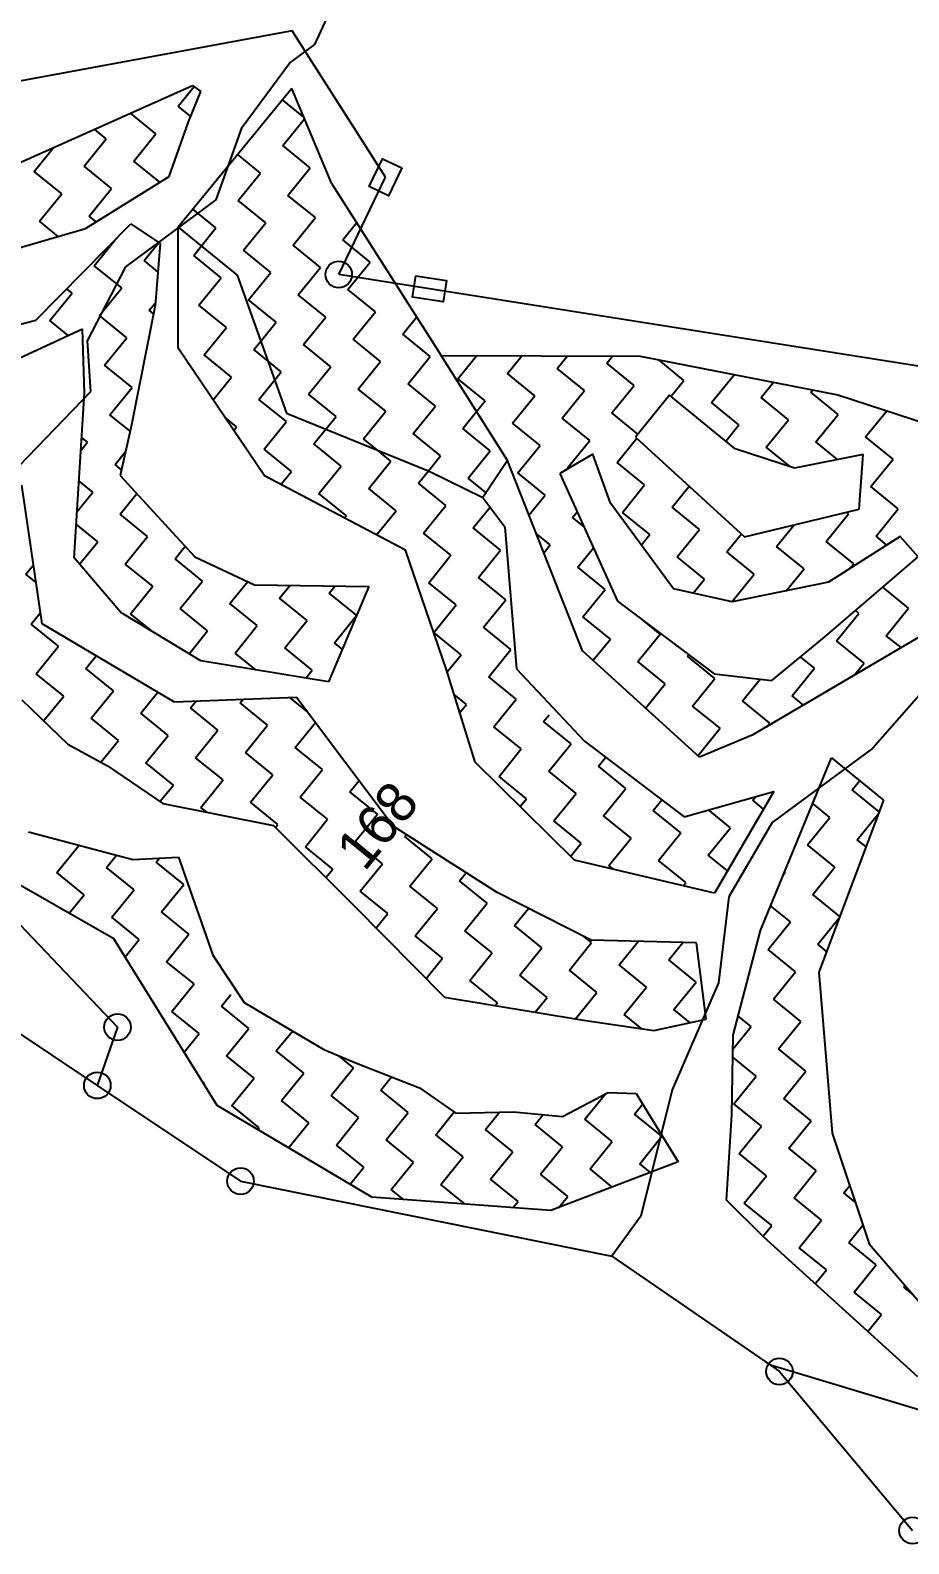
# Model space of a CAD drawing. Header units: metres. Extents: x 303647 to 308666, y 1943822 to 1947889.
# Drawn here: x 304684 to 304881.8, y 1945939.4 to 1946280.2 of the extents above; entities that cross this region are included whole.
import ezdxf

# ---------------------------------------------------------------- set-up
doc = ezdxf.new("R2010")
doc.units = ezdxf.units.M
for name, color, linetype in [('LINE_WATER', 4, 'Continuous'), ('POLY_HATCH', 12, 'Continuous'), ('POLY_PARCEL', 6, 'Continuous'), ('POLY_WATER', 4, 'Continuous'), ('TEXT_PARCEL', 7, 'Continuous')]:
    doc.layers.add(name, color=color, linetype=linetype)
doc.styles.add('TEXT_MAP', font='')
doc.styles.get('TEXT_MAP').set_extended_font_data('Kruti Dev 050')

msp = doc.modelspace()

# ---------------------------------------------------------------- linework, layer by layer
for points in [[(304767.64, 1946249.21), (304764.61, 1946242.92), (304760.27, 1946245.01), (304763.29, 1946251.3)], [(304770.81, 1946224.92), (304777.71, 1946223.83), (304776.95, 1946219.06), (304770.06, 1946220.15)]]:
    msp.add_lwpolyline(points, close=True)
for centre in [(304753.43, 1946225.23), (304703.61, 1946055.7), (304699.06, 1946042.61), (304731.32, 1946021.03), (304852.72, 1945978.17), (304882.69, 1945942.37)]:
    msp.add_circle(centre, 2.99)
at = {"layer": 'LINE_WATER'}
for p, q in [((304748.04, 1946276.98), (304757.7, 1946298.08)), ((304742.37, 1946272.8), (304748.04, 1946276.98)), ((304731.66, 1946258.4), (304742.37, 1946272.8)), ((304725.82, 1946242), (304731.66, 1946258.4)), ((304705.49, 1946226.96), (304725.82, 1946242)), ((304696.81, 1946210.27), (304705.49, 1946226.96)), ((304697.63, 1946198.87), (304696.81, 1946210.27)), ((304679.47, 1946180.11), (304697.63, 1946198.87)), ((304890.82, 1946138.03), (304873.71, 1946118.54)), ((304873.71, 1946118.54), (304851.05, 1946101.83)), ((304851.05, 1946101.83), (304841.31, 1946085.03)), ((304841.31, 1946085.03), (304839, 1946065.66)), ((304839, 1946065.66), (304828.57, 1946041.62)), ((304828.57, 1946041.62), (304821.47, 1946013.14)), ((304821.47, 1946013.14), (304814.99, 1946004.17))]:
    msp.add_line(p, q, dxfattribs=at)
at = {"layer": 'POLY_HATCH'}
for p, q in [((304667.21, 1946244.03), (304720.51, 1946267.78)), ((304720.51, 1946267.78), (304722.39, 1946266.45)), ((304742.88, 1946267.11), (304717.29, 1946235.88)), ((304719.61, 1946259.57), (304722.39, 1946266.45)), ((304751.89, 1946245.61), (304742.88, 1946267.11)), ((304715.23, 1946247.31), (304719.61, 1946259.57)), ((304696.42, 1946235.59), (304715.23, 1946247.31)), ((304751.89, 1946245.61), (304776.48, 1946206.96)), ((304666.02, 1946226.77), (304696.42, 1946235.59)), ((304685.21, 1946214.91), (304706.58, 1946236.65)), ((304706.58, 1946236.65), (304713.2, 1946232.21)), ((304717.24, 1946208.66), (304717.29, 1946235.88)), ((304717.29, 1946235.88), (304730.58, 1946225.1)), ((304713.2, 1946232.21), (304712.08, 1946218.23)), ((304730.58, 1946225.1), (304741.67, 1946194.02)), ((304712.08, 1946218.23), (304706.68, 1946190.97)), ((304665.21, 1946209.74), (304685.21, 1946214.91)), ((304695.69, 1946212.92), (304665.81, 1946199.02)), ((304696.14, 1946198.59), (304695.69, 1946212.92)), ((304736.69, 1946179.89), (304717.24, 1946208.66)), ((304791.44, 1946183.32), (304776.48, 1946206.96)), ((304776.48, 1946206.96), (304821.34, 1946206.8)), ((304821.34, 1946206.8), (304865.87, 1946198.12)), ((304693.83, 1946161.39), (304696.14, 1946198.59)), ((304827.91, 1946198.01), (304820.29, 1946188.62)), ((304842.77, 1946185.95), (304827.91, 1946198.01)), ((304865.87, 1946198.12), (304913.54, 1946182.49)), ((304741.67, 1946194.02), (304773.82, 1946180.9)), ((304706.68, 1946190.97), (304704.23, 1946179.93)), ((304820.29, 1946188.62), (304844.82, 1946166.11)), ((304856.11, 1946181.61), (304842.77, 1946185.95)), ((304791.44, 1946183.32), (304785.89, 1946175)), ((304808.32, 1946140.43), (304791.44, 1946183.32)), ((304810.66, 1946184.75), (304803.24, 1946180.39)), ((304814.67, 1946173.71), (304810.66, 1946184.75)), ((304871.55, 1946184.66), (304856.11, 1946181.61)), ((304870.67, 1946172.39), (304871.55, 1946184.66)), ((304704.23, 1946179.93), (304721.01, 1946161.65)), ((304768.49, 1946163.16), (304736.69, 1946179.89)), ((304773.82, 1946180.9), (304785.89, 1946175)), ((304803.24, 1946180.39), (304816.23, 1946151.67)), ((304686.64, 1946146.56), (304682.08, 1946177.76)), ((304785.89, 1946175), (304790.87, 1946168.36)), ((304828.84, 1946154.42), (304814.67, 1946173.71)), ((304844.82, 1946166.11), (304870.67, 1946172.39)), ((304790.87, 1946168.36), (304793.46, 1946136.4)), ((304879.9, 1946166.19), (304863.78, 1946155.91)), ((304883.96, 1946161.6), (304879.9, 1946166.19)), ((304777.73, 1946136.19), (304768.49, 1946163.16)), ((304704.33, 1946149.13), (304693.83, 1946161.39)), ((304721.01, 1946161.65), (304734.49, 1946155.36)), ((304862.9, 1946143.65), (304883.96, 1946161.6)), ((304734.49, 1946155.36), (304760.2, 1946154.96)), ((304760.2, 1946154.96), (304751.13, 1946133.48)), ((304863.78, 1946155.91), (304842.03, 1946151.5)), ((304816.23, 1946151.67), (304837.98, 1946135.32)), ((304842.03, 1946151.5), (304828.84, 1946154.42)), ((304722.41, 1946138.18), (304704.33, 1946149.13)), ((304716.41, 1946128.88), (304686.64, 1946146.56)), ((304887.31, 1946145.45), (304846.6, 1946121.44)), ((304851.02, 1946133.81), (304862.9, 1946143.65)), ((304751.13, 1946133.48), (304722.41, 1946138.18)), ((304834.67, 1946116.54), (304808.32, 1946140.43)), ((304784.18, 1946115.38), (304777.73, 1946136.19)), ((304793.46, 1946136.4), (304808.76, 1946120.09)), ((304837.98, 1946135.32), (304851.02, 1946133.81)), ((304682.04, 1946129.44), (304692.41, 1946119.41)), ((304743.95, 1946129.97), (304716.41, 1946128.88)), ((304765.68, 1946101), (304743.95, 1946129.97)), ((304846.6, 1946121.44), (304834.67, 1946116.54)), ((304692.41, 1946119.41), (304701.36, 1946114.56)), ((304808.76, 1946120.09), (304831.28, 1946103.1)), ((304701.36, 1946114.56), (304713.79, 1946106.08)), ((304806.51, 1946093.35), (304784.18, 1946115.38)), ((304848.43, 1946077.45), (304864.45, 1946116.37)), ((304864.45, 1946116.37), (304876.18, 1946106.85)), ((304831.28, 1946103.1), (304851.46, 1946108.79)), ((304851.46, 1946108.79), (304838.07, 1946085.91)), ((304713.79, 1946106.08), (304738.74, 1946101.13)), ((304876.18, 1946106.85), (304861.57, 1946068.08)), ((304738.74, 1946101.13), (304756.83, 1946083.13)), ((304789.09, 1946086.05), (304765.68, 1946101)), ((304702.78, 1946075.62), (304661.56, 1946099.19)), ((304683.59, 1946099.69), (304707.06, 1946093.45)), ((304707.06, 1946093.45), (304717.33, 1946093.97)), ((304717.33, 1946093.97), (304725.04, 1946071.95)), ((304838.07, 1946085.91), (304806.51, 1946093.35)), ((304810.27, 1946075.32), (304789.09, 1946086.05)), ((304756.83, 1946083.13), (304777.25, 1946062.5)), ((304842.27, 1946053.89), (304848.43, 1946077.45)), ((304726.05, 1946038.05), (304702.78, 1946075.62)), ((304833.99, 1946074.67), (304810.27, 1946075.32)), ((304836.21, 1946057.5), (304833.99, 1946074.67)), ((304725.04, 1946071.95), (304732.13, 1946061.27)), ((304861.57, 1946068.08), (304864.6, 1946031.87)), ((304732.13, 1946061.27), (304750.07, 1946050.65)), ((304777.25, 1946062.5), (304808.57, 1946057.29)), ((304808.57, 1946057.29), (304824.43, 1946054.93)), ((304824.43, 1946054.93), (304836.21, 1946057.5)), ((304841.97, 1946035.95), (304842.27, 1946053.89)), ((304750.07, 1946050.65), (304757.45, 1946047.61)), ((304757.45, 1946047.61), (304771.62, 1946042.02)), ((304771.62, 1946042.02), (304779.81, 1946036.36)), ((304803.81, 1946035.6), (304814.11, 1946041.02)), ((304814.11, 1946041.02), (304820.46, 1946040.78)), ((304820.46, 1946040.78), (304829.86, 1946025.4)), ((304760.9, 1946017.45), (304726.05, 1946038.05)), ((304779.81, 1946036.36), (304792.83, 1946036.63)), ((304792.83, 1946036.63), (304803.81, 1946035.6)), ((304840.78, 1946016.78), (304841.97, 1946035.95)), ((304864.6, 1946031.87), (304872.9, 1946006.95)), ((304829.86, 1946025.4), (304801.21, 1946014.39)), ((304801.21, 1946014.39), (304760.9, 1946017.45)), ((304849.09, 1946008.48), (304840.78, 1946016.78)), ((304883.86, 1945976.96), (304849.09, 1946008.48)), ((304872.9, 1946006.95), (304884.29, 1945993.81))]:
    msp.add_line(p, q, dxfattribs=at)
at = {"layer": 'POLY_HATCH', "linetype": 'Continuous'}
for p, q in [((304717.29, 1946263.11), (304720.87, 1946267.52)), ((304745.6, 1946260.63), (304740.77, 1946264.54)), ((304712.27, 1946256.93), (304706.56, 1946261.57)), ((304720.11, 1946260.81), (304717.29, 1946263.11)), ((304701.08, 1946255.76), (304698.4, 1946257.93)), ((304740.84, 1946254.24), (304745.74, 1946260.28)), ((304684.86, 1946248.42), (304689.29, 1946253.87)), ((304696.06, 1946249.58), (304701.08, 1946255.76)), ((304707.25, 1946250.75), (304712.27, 1946256.93)), ((304747.02, 1946249.22), (304740.84, 1946254.24)), ((304713.12, 1946245.99), (304707.25, 1946250.75)), ((304735.82, 1946248.06), (304730.68, 1946252.23)), ((304691.04, 1946243.41), (304684.86, 1946248.42)), ((304702.24, 1946244.57), (304696.06, 1946249.58)), ((304730.81, 1946241.88), (304735.82, 1946248.06)), ((304742, 1946243.04), (304747.02, 1946249.22)), ((304697.22, 1946238.39), (304702.24, 1946244.57)), ((304686.03, 1946237.23), (304691.04, 1946243.41)), ((304736.99, 1946236.86), (304730.81, 1946241.88)), ((304748.18, 1946238.02), (304742, 1946243.04)), ((304690.25, 1946233.8), (304686.03, 1946237.23)), ((304698.83, 1946237.09), (304697.22, 1946238.39)), ((304725.79, 1946235.7), (304720.59, 1946239.92)), ((304731.97, 1946230.68), (304736.99, 1946236.86)), ((304743.17, 1946231.85), (304748.18, 1946238.02)), ((304754.36, 1946233.01), (304757.47, 1946236.83)), ((304698.38, 1946227.19), (304703.4, 1946233.37)), ((304703.4, 1946233.37), (304703.38, 1946233.39)), ((304722.51, 1946231.65), (304725.79, 1946235.7)), ((304709.58, 1946228.36), (304712.88, 1946232.42)), ((304720.78, 1946229.52), (304722.51, 1946231.65)), ((304738.15, 1946225.67), (304731.97, 1946230.68)), ((304749.35, 1946226.83), (304743.17, 1946231.85)), ((304760.54, 1946227.99), (304754.36, 1946233.01)), ((304704.56, 1946222.18), (304698.38, 1946227.19)), ((304712.69, 1946225.83), (304709.58, 1946228.36)), ((304726.95, 1946224.5), (304720.78, 1946229.52)), ((304744.33, 1946220.65), (304749.35, 1946226.83)), ((304755.52, 1946221.81), (304760.54, 1946227.99)), ((304721.94, 1946218.32), (304726.95, 1946224.5)), ((304733.13, 1946219.49), (304738.15, 1946225.67)), ((304688.35, 1946214.84), (304693.37, 1946221.01)), ((304693.37, 1946221.01), (304692.17, 1946221.99)), ((304699.55, 1946216), (304704.56, 1946222.18)), ((304750.51, 1946215.63), (304744.33, 1946220.65)), ((304761.7, 1946216.8), (304755.52, 1946221.81)), ((304710.74, 1946217.16), (304712.13, 1946218.87)), ((304711.71, 1946216.37), (304710.74, 1946217.16)), ((304728.12, 1946213.31), (304721.94, 1946218.32)), ((304739.31, 1946214.47), (304733.13, 1946219.49)), ((304756.69, 1946210.62), (304761.7, 1946216.8)), ((304692.52, 1946211.45), (304688.35, 1946214.84)), ((304705.73, 1946210.98), (304699.55, 1946216)), ((304723.1, 1946207.13), (304728.12, 1946213.31)), ((304735.88, 1946210.24), (304739.31, 1946214.47)), ((304745.49, 1946209.45), (304750.51, 1946215.63)), ((304767.88, 1946211.78), (304770.98, 1946215.6)), ((304700.71, 1946204.8), (304705.73, 1946210.98)), ((304734.3, 1946208.29), (304735.88, 1946210.24)), ((304751.67, 1946204.44), (304745.49, 1946209.45)), ((304762.87, 1946205.6), (304756.69, 1946210.62)), ((304774.06, 1946206.76), (304767.88, 1946211.78)), ((304729.28, 1946202.11), (304723.1, 1946207.13)), ((304737.51, 1946205.68), (304734.3, 1946208.29)), ((304769.05, 1946200.58), (304774.06, 1946206.76)), ((304780.24, 1946201.75), (304784.45, 1946206.93)), ((304791.44, 1946202.91), (304794.67, 1946206.9)), ((304802.63, 1946204.07), (304804.89, 1946206.86)), ((304813.83, 1946205.24), (304815.11, 1946206.82)), ((304706.89, 1946199.79), (304700.71, 1946204.8)), ((304740.48, 1946203.28), (304737.51, 1946205.68)), ((304739.01, 1946201.47), (304740.48, 1946203.28)), ((304746.65, 1946198.26), (304751.67, 1946204.44)), ((304757.85, 1946199.42), (304762.87, 1946205.6)), ((304797.62, 1946197.89), (304791.44, 1946202.91)), ((304808.81, 1946199.06), (304802.63, 1946204.07)), ((304820.01, 1946200.22), (304813.83, 1946205.24)), ((304831.2, 1946201.38), (304825.54, 1946205.98)), ((304842.4, 1946202.55), (304842.15, 1946202.74)), ((304701.87, 1946193.61), (304706.89, 1946199.79)), ((304725.13, 1946197), (304729.28, 1946202.11)), ((304735.46, 1946197.1), (304739.01, 1946201.47)), ((304764.03, 1946194.41), (304757.85, 1946199.42)), ((304775.22, 1946195.57), (304769.05, 1946200.58)), ((304786.42, 1946196.73), (304780.24, 1946201.75)), ((304814.99, 1946194.04), (304820.01, 1946200.22)), ((304828.24, 1946197.74), (304831.2, 1946201.38)), ((304837.38, 1946196.37), (304842.4, 1946202.55)), ((304848.58, 1946197.53), (304851.35, 1946200.95)), ((304859.77, 1946198.69), (304860.2, 1946199.22)), ((304741.64, 1946192.08), (304735.46, 1946197.1)), ((304752.83, 1946193.24), (304746.65, 1946198.26)), ((304784.47, 1946194.33), (304786.42, 1946196.73)), ((304792.6, 1946191.72), (304797.62, 1946197.89)), ((304803.79, 1946192.88), (304808.81, 1946199.06)), ((304843.56, 1946191.35), (304837.38, 1946196.37)), ((304854.76, 1946192.51), (304848.58, 1946197.53)), ((304865.95, 1946193.68), (304859.77, 1946198.69)), ((304706.45, 1946189.9), (304701.87, 1946193.61)), ((304730.44, 1946190.92), (304727.77, 1946193.09)), ((304750.53, 1946190.41), (304752.83, 1946193.24)), ((304759.01, 1946188.23), (304764.03, 1946194.41)), ((304770.21, 1946189.39), (304775.22, 1946195.57)), ((304781.4, 1946190.55), (304784.47, 1946194.33)), ((304809.97, 1946187.86), (304803.79, 1946192.88)), ((304820.84, 1946189.29), (304814.99, 1946194.04)), ((304849.74, 1946186.33), (304854.76, 1946192.51)), ((304860.93, 1946187.5), (304865.95, 1946193.68)), ((304872.13, 1946188.66), (304876.88, 1946194.51)), ((304729.78, 1946190.1), (304730.44, 1946190.92)), ((304736.62, 1946185.9), (304741.64, 1946192.08)), ((304747.82, 1946187.06), (304750.53, 1946190.41)), ((304776.39, 1946184.37), (304770.21, 1946189.39)), ((304787.58, 1946185.54), (304781.4, 1946190.55)), ((304798.78, 1946186.7), (304792.6, 1946191.72)), ((304840.6, 1946187.71), (304843.56, 1946191.35)), ((304695.33, 1946185.55), (304696.86, 1946187.43)), ((304696.86, 1946187.43), (304695.51, 1946188.52)), ((304742.8, 1946180.88), (304736.62, 1946185.9)), ((304754, 1946182.05), (304747.82, 1946187.06)), ((304762.18, 1946185.65), (304759.01, 1946188.23)), ((304765.19, 1946183.21), (304762.18, 1946185.65)), ((304793.76, 1946180.52), (304798.78, 1946186.7)), ((304804.96, 1946181.68), (304809.97, 1946187.86)), ((304816.15, 1946182.85), (304820.6, 1946188.33)), ((304855.19, 1946181.91), (304849.74, 1946186.33)), ((304865.82, 1946183.53), (304860.93, 1946187.5)), ((304878.31, 1946183.64), (304872.13, 1946188.66)), ((304703.04, 1946182.41), (304705.44, 1946185.37)), ((304704.52, 1946181.21), (304703.04, 1946182.41)), ((304760.18, 1946177.03), (304765.19, 1946183.21)), ((304773.63, 1946180.98), (304776.39, 1946184.37)), ((304782.57, 1946179.36), (304787.58, 1946185.54)), ((304822.33, 1946177.83), (304816.15, 1946182.85)), ((304873.29, 1946177.47), (304878.31, 1946183.64)), ((304740.41, 1946177.94), (304742.8, 1946180.88)), ((304748.98, 1946175.87), (304754, 1946182.05)), ((304771.37, 1946178.19), (304773.63, 1946180.98)), ((304786.61, 1946176.08), (304782.57, 1946179.36)), ((304799.94, 1946175.5), (304793.76, 1946180.52)), ((304805.16, 1946181.52), (304804.96, 1946181.68)), ((304694.48, 1946171.87), (304698.02, 1946176.23)), ((304698.02, 1946176.23), (304694.91, 1946178.76)), ((304704.2, 1946171.22), (304707.97, 1946175.86)), ((304755.16, 1946170.85), (304748.98, 1946175.87)), ((304766.36, 1946172.02), (304760.18, 1946177.03)), ((304777.55, 1946173.18), (304771.37, 1946178.19)), ((304796.29, 1946171), (304799.94, 1946175.5)), ((304817.32, 1946171.65), (304822.33, 1946177.83)), ((304828.51, 1946172.81), (304832.35, 1946177.55)), ((304879.47, 1946172.45), (304873.29, 1946177.47)), ((304761.96, 1946166.6), (304766.36, 1946172.02)), ((304772.53, 1946167), (304777.55, 1946173.18)), ((304783.73, 1946168.16), (304787.52, 1946172.83)), ((304834.69, 1946167.8), (304828.51, 1946172.81)), ((304874.46, 1946166.27), (304879.47, 1946172.45)), ((304699.18, 1946165.04), (304694.3, 1946169)), ((304710.38, 1946166.2), (304704.2, 1946171.22)), ((304754.77, 1946170.38), (304755.16, 1946170.85)), ((304806.12, 1946170.49), (304807.15, 1946171.75)), ((304808.65, 1946168.44), (304806.12, 1946170.49)), ((304823.49, 1946166.63), (304817.32, 1946171.65)), ((304852.06, 1946163.94), (304856.04, 1946168.84)), ((304863.26, 1946165.11), (304868.28, 1946171.29)), ((304868.28, 1946171.29), (304867.78, 1946171.69)), ((304705.36, 1946160.02), (304710.38, 1946166.2)), ((304778.71, 1946161.98), (304772.53, 1946167)), ((304789.91, 1946163.15), (304783.73, 1946168.16)), ((304801.1, 1946164.31), (304797.89, 1946166.91)), ((304821.59, 1946164.29), (304823.49, 1946166.63)), ((304829.67, 1946161.62), (304834.69, 1946167.8)), ((304840.87, 1946162.78), (304844.1, 1946166.77)), ((304876.91, 1946164.28), (304874.46, 1946166.27)), ((304695.06, 1946159.95), (304699.18, 1946165.04)), ((304716.56, 1946161.18), (304718.85, 1946164.01)), ((304773.7, 1946155.8), (304778.71, 1946161.98)), ((304784.89, 1946156.97), (304789.91, 1946163.15)), ((304799.63, 1946162.5), (304801.1, 1946164.31)), ((304807.28, 1946159.29), (304810.82, 1946163.64)), ((304847.05, 1946157.76), (304840.87, 1946162.78)), ((304858.24, 1946158.93), (304852.06, 1946163.94)), ((304869.44, 1946160.09), (304863.26, 1946165.11)), ((304682.97, 1946157.7), (304684.7, 1946159.82)), ((304711.54, 1946155.01), (304705.36, 1946160.02)), ((304722.74, 1946156.17), (304716.56, 1946161.18)), ((304813.46, 1946154.28), (304807.28, 1946159.29)), ((304835.85, 1946156.6), (304829.67, 1946161.62)), ((304854.22, 1946153.97), (304858.24, 1946158.93)), ((304868.48, 1946158.91), (304869.44, 1946160.09)), ((304685.28, 1946155.82), (304682.97, 1946157.7)), ((304706.53, 1946148.83), (304711.54, 1946155.01)), ((304717.72, 1946149.99), (304722.74, 1946156.17)), ((304728.92, 1946151.15), (304732.93, 1946156.09)), ((304740.11, 1946152.31), (304742.48, 1946155.24)), ((304751.31, 1946153.48), (304752.61, 1946155.08)), ((304779.88, 1946150.79), (304773.7, 1946155.8)), ((304791.07, 1946151.95), (304784.89, 1946156.97)), ((304833.28, 1946153.43), (304835.85, 1946156.6)), ((304842.03, 1946151.59), (304847.05, 1946157.76)), ((304700.35, 1946153.84), (304700.18, 1946153.98)), ((304700.32, 1946153.81), (304700.35, 1946153.84)), ((304746.29, 1946147.3), (304740.11, 1946152.31)), ((304757.46, 1946148.48), (304751.31, 1946153.48)), ((304786.06, 1946145.77), (304791.07, 1946151.95)), ((304808.45, 1946148.1), (304813.46, 1946154.28)), ((304842.12, 1946151.51), (304842.03, 1946151.59)), ((304881.8, 1946150.06), (304875.97, 1946154.79)), ((304684.13, 1946146.5), (304686.26, 1946149.12)), ((304711.48, 1946144.8), (304706.53, 1946148.83)), ((304723.9, 1946144.97), (304717.72, 1946149.99)), ((304735.1, 1946146.14), (304728.92, 1946151.15)), ((304752.47, 1946142.28), (304757.43, 1946148.39)), ((304774.86, 1946144.61), (304779.88, 1946150.79)), ((304814.63, 1946143.08), (304808.45, 1946148.1)), ((304865.59, 1946142.72), (304870.6, 1946148.9)), ((304870.6, 1946148.9), (304869.81, 1946149.54)), ((304876.78, 1946143.88), (304881.8, 1946150.06)), ((304690.31, 1946141.48), (304684.13, 1946146.5)), ((304719.71, 1946139.82), (304723.9, 1946144.97)), ((304730.08, 1946139.96), (304735.1, 1946146.14)), ((304741.27, 1946141.12), (304746.29, 1946147.3)), ((304792.23, 1946140.75), (304786.06, 1946145.77)), ((304825.82, 1946144.24), (304822.25, 1946147.14)), ((304685.3, 1946135.3), (304690.31, 1946141.48)), ((304754.24, 1946140.84), (304752.47, 1946142.28)), ((304781.04, 1946139.59), (304774.86, 1946144.61)), ((304810.71, 1946138.26), (304814.63, 1946143.08)), ((304820.8, 1946138.06), (304825.82, 1946144.24)), ((304871.77, 1946137.7), (304865.59, 1946142.72)), ((304880.09, 1946141.19), (304876.78, 1946143.88)), ((304696.49, 1946136.47), (304698.81, 1946139.33)), ((304734.75, 1946136.16), (304730.08, 1946139.96)), ((304747.45, 1946136.1), (304741.27, 1946141.12)), ((304777.88, 1946135.7), (304781.04, 1946139.59)), ((304787.22, 1946134.58), (304792.23, 1946140.75)), ((304826.98, 1946133.05), (304820.8, 1946138.06)), ((304832, 1946139.23), (304832.29, 1946139.59)), ((304838.18, 1946134.21), (304832, 1946139.23)), ((304860.57, 1946136.54), (304857.49, 1946139.04)), ((304691.48, 1946130.29), (304685.3, 1946135.3)), ((304702.67, 1946131.45), (304696.49, 1946136.47)), ((304746, 1946134.32), (304747.45, 1946136.1)), ((304793.4, 1946129.56), (304787.22, 1946134.58)), ((304855.55, 1946130.36), (304860.57, 1946136.54)), ((304869.56, 1946134.99), (304871.77, 1946137.7)), ((304697.66, 1946125.27), (304702.67, 1946131.45)), ((304708.85, 1946126.44), (304712.65, 1946131.11)), ((304822.52, 1946127.55), (304826.98, 1946133.05)), ((304833.16, 1946128.03), (304838.18, 1946134.21)), ((304844.36, 1946129.19), (304848.36, 1946134.12)), ((304686.94, 1946124.7), (304691.48, 1946130.29)), ((304720.05, 1946127.6), (304721.24, 1946129.07)), ((304731.24, 1946128.76), (304731.83, 1946129.49)), ((304737.42, 1946123.74), (304731.24, 1946128.76)), ((304746.4, 1946126.71), (304742.46, 1946129.91)), ((304782.2, 1946128.4), (304779.45, 1946130.63)), ((304780.71, 1946126.56), (304782.2, 1946128.4)), ((304788.38, 1946123.38), (304793.4, 1946129.56)), ((304839.34, 1946123.02), (304833.16, 1946128.03)), ((304850.54, 1946124.18), (304844.36, 1946129.19)), ((304858.15, 1946128.25), (304855.55, 1946130.36)), ((304703.83, 1946120.26), (304697.66, 1946125.27)), ((304715.03, 1946121.42), (304708.85, 1946126.44)), ((304726.23, 1946122.58), (304720.05, 1946127.6)), ((304743.6, 1946118.73), (304748.17, 1946124.35)), ((304799.58, 1946124.54), (304800.82, 1946126.07)), ((304805.76, 1946119.53), (304799.58, 1946124.54)), ((304710.01, 1946115.24), (304715.03, 1946121.42)), ((304721.21, 1946116.4), (304726.23, 1946122.58)), ((304732.4, 1946117.57), (304737.42, 1946123.74)), ((304794.56, 1946118.36), (304788.38, 1946123.38)), ((304834.33, 1946116.84), (304839.34, 1946123.02)), ((304849.89, 1946123.38), (304850.54, 1946124.18)), ((304699.87, 1946115.37), (304703.83, 1946120.26)), ((304738.58, 1946112.55), (304732.4, 1946117.57)), ((304749.78, 1946113.71), (304743.6, 1946118.73)), ((304789.54, 1946112.19), (304794.56, 1946118.36)), ((304800.74, 1946113.35), (304805.76, 1946119.53)), ((304716.19, 1946110.22), (304710.01, 1946115.24)), ((304727.39, 1946111.39), (304721.21, 1946116.4)), ((304811.94, 1946114.51), (304813.54, 1946116.48)), ((304818.11, 1946109.49), (304811.94, 1946114.51)), ((304834.68, 1946116.55), (304834.46, 1946116.73)), ((304722.37, 1946105.21), (304727.39, 1946111.39)), ((304733.57, 1946106.37), (304738.58, 1946112.55)), ((304744.76, 1946107.53), (304749.78, 1946113.71)), ((304755.96, 1946108.7), (304758.01, 1946111.23)), ((304795.72, 1946107.17), (304789.54, 1946112.19)), ((304806.92, 1946108.33), (304800.74, 1946113.35)), ((304869.07, 1946109.13), (304870.78, 1946111.23)), ((304713.17, 1946106.5), (304716.19, 1946110.22)), ((304750.94, 1946102.52), (304744.76, 1946107.53)), ((304762.14, 1946103.68), (304755.96, 1946108.7)), ((304801.9, 1946102.15), (304806.92, 1946108.33)), ((304813.1, 1946103.32), (304818.11, 1946109.49)), ((304846.68, 1946106.8), (304847.36, 1946107.63)), ((304875.17, 1946104.18), (304869.07, 1946109.13)), ((304723.72, 1946104.11), (304722.37, 1946105.21)), ((304739.75, 1946101.35), (304733.57, 1946106.37)), ((304794.29, 1946105.4), (304795.72, 1946107.17)), ((304824.29, 1946104.48), (304826.25, 1946106.89)), ((304830.47, 1946099.46), (304824.29, 1946104.48)), ((304841.67, 1946100.63), (304836.73, 1946104.64)), ((304849.13, 1946104.81), (304846.68, 1946106.8)), ((304864.06, 1946102.95), (304860.21, 1946106.07)), ((304870.24, 1946097.93), (304875.06, 1946103.88)), ((304739.2, 1946100.68), (304739.75, 1946101.35)), ((304745.93, 1946096.34), (304750.94, 1946102.52)), ((304757.12, 1946097.5), (304762.14, 1946103.68)), ((304808.08, 1946097.14), (304801.9, 1946102.15)), ((304819.28, 1946098.3), (304813.1, 1946103.32)), ((304836.65, 1946094.45), (304841.67, 1946100.63)), ((304859.04, 1946096.77), (304864.06, 1946102.95)), ((304763.3, 1946092.48), (304757.12, 1946097.5)), ((304768.32, 1946098.66), (304768.67, 1946099.1)), ((304774.5, 1946093.65), (304768.32, 1946098.66)), ((304805.68, 1946094.17), (304808.08, 1946097.14)), ((304814.26, 1946092.12), (304819.28, 1946098.3)), ((304825.46, 1946093.28), (304830.47, 1946099.46)), ((304872.22, 1946096.33), (304870.24, 1946097.93)), ((304689.95, 1946090.52), (304694.94, 1946096.67)), ((304701.14, 1946091.69), (304703.37, 1946094.43)), ((304712.34, 1946092.85), (304713.07, 1946093.75)), ((304752.1, 1946091.32), (304745.93, 1946096.34)), ((304769.48, 1946087.47), (304774.5, 1946093.65)), ((304841, 1946090.91), (304836.65, 1946094.45)), ((304865.22, 1946091.76), (304859.04, 1946096.77)), ((304696.13, 1946085.51), (304689.95, 1946090.52)), ((304707.32, 1946086.67), (304701.14, 1946091.69)), ((304718.52, 1946087.83), (304712.34, 1946092.85)), ((304750.54, 1946089.39), (304752.1, 1946091.32)), ((304758.28, 1946086.31), (304763.3, 1946092.48)), ((304780.67, 1946088.63), (304782.17, 1946090.47)), ((304815.3, 1946091.28), (304814.26, 1946092.12)), ((304831.64, 1946088.27), (304825.46, 1946093.28)), ((304853.64, 1946090.12), (304854.03, 1946090.59)), ((304854.03, 1946090.59), (304853.89, 1946090.71)), ((304860.21, 1946085.58), (304865.22, 1946091.76)), ((304713.5, 1946081.65), (304718.52, 1946087.83)), ((304775.66, 1946082.45), (304769.48, 1946087.47)), ((304786.85, 1946083.62), (304780.67, 1946088.63)), ((304831.06, 1946087.56), (304831.64, 1946088.27)), ((304692.75, 1946081.35), (304696.13, 1946085.51)), ((304702.31, 1946080.49), (304707.32, 1946086.67)), ((304764.46, 1946081.29), (304758.28, 1946086.31)), ((304781.84, 1946077.44), (304786.85, 1946083.62)), ((304866.3, 1946080.63), (304860.21, 1946085.58)), ((304708.49, 1946075.47), (304702.31, 1946080.49)), ((304719.68, 1946076.64), (304713.5, 1946081.65)), ((304761.84, 1946078.06), (304764.46, 1946081.29)), ((304770.64, 1946076.27), (304775.66, 1946082.45)), ((304793.03, 1946078.6), (304796.17, 1946082.46)), ((304855.19, 1946079.4), (304850.72, 1946083.02)), ((304861.37, 1946074.38), (304866.18, 1946080.3)), ((304714.67, 1946070.46), (304719.68, 1946076.64)), ((304788.02, 1946072.42), (304781.84, 1946077.44)), ((304799.21, 1946073.58), (304793.03, 1946078.6)), ((304850.17, 1946073.22), (304855.19, 1946079.4)), ((304705.3, 1946071.55), (304708.49, 1946075.47)), ((304776.82, 1946071.26), (304770.64, 1946076.27)), ((304794.2, 1946067.4), (304799.21, 1946073.58)), ((304805.39, 1946068.57), (304810.41, 1946074.75)), ((304810.41, 1946074.75), (304808.75, 1946076.09)), ((304816.59, 1946069.73), (304820.89, 1946075.03)), ((304827.78, 1946070.89), (304830.92, 1946074.75)), ((304856.35, 1946068.2), (304850.17, 1946073.22)), ((304863.34, 1946072.78), (304861.37, 1946074.38)), ((304720.84, 1946065.44), (304714.67, 1946070.46)), ((304773.11, 1946066.68), (304776.82, 1946071.26)), ((304783, 1946066.24), (304788.02, 1946072.42)), ((304822.77, 1946064.71), (304816.59, 1946069.73)), ((304833.96, 1946065.88), (304827.78, 1946070.89)), ((304800.38, 1946062.39), (304794.2, 1946067.4)), ((304811.57, 1946063.55), (304805.39, 1946068.57)), ((304851.34, 1946062.02), (304856.35, 1946068.2)), ((304715.83, 1946059.26), (304720.84, 1946065.44)), ((304727.02, 1946060.43), (304729.15, 1946063.04)), ((304789.18, 1946061.22), (304783, 1946066.24)), ((304806.74, 1946057.6), (304811.57, 1946063.55)), ((304817.75, 1946058.53), (304822.77, 1946064.71)), ((304828.94, 1946059.7), (304833.96, 1946065.88)), ((304733.2, 1946055.41), (304727.02, 1946060.43)), ((304788.68, 1946060.6), (304789.18, 1946061.22)), ((304797.71, 1946059.1), (304800.38, 1946062.39)), ((304832.61, 1946056.72), (304828.94, 1946059.7)), ((304857.51, 1946057.01), (304851.34, 1946062.02)), ((304722.01, 1946054.25), (304715.83, 1946059.26)), ((304821.68, 1946055.34), (304817.75, 1946058.53)), ((304846.32, 1946055.84), (304843.4, 1946058.22)), ((304852.5, 1946050.83), (304857.51, 1946057.01)), ((304718.61, 1946050.06), (304722.01, 1946054.25)), ((304728.19, 1946049.23), (304733.2, 1946055.41)), ((304739.38, 1946050.39), (304742.99, 1946054.84)), ((304842.22, 1946050.79), (304846.32, 1946055.84)), ((304745.56, 1946045.38), (304739.38, 1946050.39)), ((304858.68, 1946045.81), (304852.5, 1946050.83)), ((304734.37, 1946044.21), (304728.19, 1946049.23)), ((304751.74, 1946040.36), (304756.76, 1946046.54)), ((304756.76, 1946046.54), (304753.53, 1946049.16)), ((304847.48, 1946044.65), (304842.19, 1946048.95)), ((304723.17, 1946043.05), (304722.73, 1946043.41)), ((304723.05, 1946042.9), (304723.17, 1946043.05)), ((304729.35, 1946038.04), (304734.37, 1946044.21)), ((304740.55, 1946039.2), (304745.56, 1946045.38)), ((304762.94, 1946041.52), (304765.35, 1946044.5)), ((304842.47, 1946038.47), (304847.48, 1946044.65)), ((304853.66, 1946039.63), (304858.68, 1946045.81)), ((304746.72, 1946034.18), (304740.55, 1946039.2)), ((304757.92, 1946035.35), (304751.74, 1946040.36)), ((304769.11, 1946036.51), (304762.94, 1946041.52)), ((304808.88, 1946034.98), (304813.54, 1946040.72)), ((304859.84, 1946034.62), (304853.66, 1946039.63)), ((304735.53, 1946033.02), (304729.35, 1946038.04)), ((304764.1, 1946030.33), (304769.11, 1946036.51)), ((304775.29, 1946031.49), (304779.45, 1946036.61)), ((304786.49, 1946032.65), (304789.66, 1946036.56)), ((304797.68, 1946033.82), (304799.46, 1946036.01)), ((304820.08, 1946036.14), (304821.91, 1946038.41)), ((304826.25, 1946031.13), (304820.08, 1946036.14)), ((304848.65, 1946033.45), (304842.47, 1946038.47)), ((304735.21, 1946032.63), (304735.53, 1946033.02)), ((304742.14, 1946028.54), (304746.72, 1946034.18)), ((304752.9, 1946029.17), (304757.92, 1946035.35)), ((304792.67, 1946027.64), (304786.49, 1946032.65)), ((304803.86, 1946028.8), (304797.68, 1946033.82)), ((304815.06, 1946029.96), (304808.88, 1946034.98)), ((304843.63, 1946027.27), (304848.65, 1946033.45)), ((304854.82, 1946028.44), (304859.84, 1946034.62)), ((304759.08, 1946024.15), (304752.9, 1946029.17)), ((304770.28, 1946025.31), (304764.1, 1946030.33)), ((304781.47, 1946026.48), (304775.29, 1946031.49)), ((304798.85, 1946022.62), (304803.86, 1946028.8)), ((304810.04, 1946023.79), (304815.06, 1946029.96)), ((304821.24, 1946024.95), (304826.25, 1946031.13)), ((304776.46, 1946020.3), (304781.47, 1946026.48)), ((304787.65, 1946021.46), (304792.67, 1946027.64)), ((304849.81, 1946022.26), (304843.63, 1946027.27)), ((304861, 1946023.42), (304854.82, 1946028.44)), ((304755.99, 1946020.35), (304759.08, 1946024.15)), ((304765.26, 1946019.13), (304770.28, 1946025.31)), ((304805.03, 1946017.61), (304798.85, 1946022.62)), ((304815.06, 1946019.71), (304810.04, 1946023.79)), ((304823.63, 1946023), (304821.24, 1946024.95)), ((304844.79, 1946016.08), (304849.81, 1946022.26)), ((304855.99, 1946017.24), (304861, 1946023.42)), ((304768.01, 1946016.91), (304765.26, 1946019.13)), ((304781.94, 1946015.85), (304776.46, 1946020.3)), ((304793.83, 1946016.44), (304787.65, 1946021.46)), ((304867.18, 1946018.4), (304868.53, 1946020.06)), ((304792.69, 1946015.03), (304793.83, 1946016.44)), ((304802.96, 1946015.05), (304805.03, 1946017.61)), ((304850.97, 1946011.06), (304844.79, 1946016.08)), ((304862.17, 1946012.23), (304855.99, 1946017.24)), ((304869.79, 1946016.29), (304867.18, 1946018.4)), ((304857.15, 1946006.05), (304862.17, 1946012.23)), ((304848.97, 1946008.6), (304850.97, 1946011.06)), ((304868.35, 1946007.21), (304871.51, 1946011.11)), ((304863.33, 1946001.03), (304857.15, 1946006.05)), ((304874.52, 1946002.19), (304868.35, 1946007.21)), ((304869.51, 1945996.01), (304874.52, 1946002.19)), ((304860.78, 1945997.89), (304863.33, 1946001.03)), ((304875.69, 1945991), (304869.51, 1945996.01)), ((304880.7, 1945997.18), (304881.03, 1945997.57)), ((304882.96, 1945995.35), (304880.7, 1945997.18)), ((304872.59, 1945987.18), (304875.69, 1945991))]:
    msp.add_line(p, q, dxfattribs=at)
at = {"layer": 'POLY_PARCEL'}
for p, q in [((304742.97, 1946280.08), (304659.21, 1946264.62)), ((304763.95, 1946247.11), (304742.97, 1946280.08)), ((304753.43, 1946225.23), (304763.95, 1946247.11)), ((304887.31, 1946204.05), (304753.43, 1946225.23)), ((304681.64, 1946078.86), (304703.61, 1946055.7)), ((304703.61, 1946055.7), (304699.06, 1946042.61)), ((304897.48, 1945965.47), (304850.68, 1945979.58))]:
    msp.add_line(p, q, dxfattribs=at)
at = {"layer": 'POLY_WATER'}
for p, q in [((304678.86, 1946056.12), (304699.06, 1946042.61)), ((304699.06, 1946042.61), (304731.32, 1946021.03)), ((304731.32, 1946021.03), (304814.99, 1946004.17)), ((304814.99, 1946004.17), (304850.68, 1945979.58)), ((304850.68, 1945979.58), (304852.72, 1945978.17)), ((304852.72, 1945978.17), (304882.69, 1945942.37))]:
    msp.add_line(p, q, dxfattribs=at)

# ---------------------------------------------------------------- texts
at = {"layer": 'TEXT_PARCEL', "style": 'TEXT_MAP'}
msp.add_text('168', height=9.024, rotation=50.9303, dxfattribs=at).set_placement((304759.26, 1946090.55))

doc.saveas('drawing.dxf')
